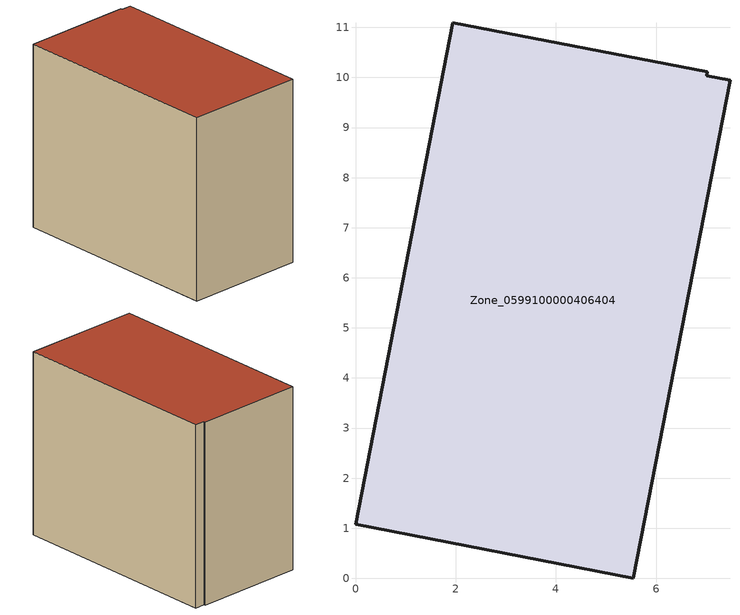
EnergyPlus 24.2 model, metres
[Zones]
Zone_0599100000406404
 floor ground (C_G): 0,1.07 1.95,11.09 7.02,10.11 7.01,10.03 7.48,9.95 5.55,0 z0
 wall outside (C_F): 1.95,11.09 0,1.07 5.55,0 7.48,9.95 7.01,10.03 7.02,10.11 1.95,11.09 z0:8.68
 roof outside (C_R): 7.48,9.95 7.01,10.03 7.02,10.11 1.95,11.09 0,1.07 5.55,0 z8.68
[BUILDING]
Pand.0599100000406404: North Axis=0; Terrain=City; Loads Convergence Tolerance Value=0.04; Temperature Convergence Tolerance Value=0.4; Solar Distribution=FullExterior; Maximum Number of Warmup Days=25; Minimum Number of Warmup Days=1
[Site:Location]
Rotterdam.The.Hague.AP_ZH_NLD Design_Conditions: Latitude=51.96; Longitude=4.45; Time Zone=1; Elevation=-4.5
[SITE:GROUNDTEMPERATURE:BUILDINGSURFACE]
18, 18, 18, 18, 18, 18, 18, 18, 18, 18, 18, 18
[MATERIAL] Thermal Absorptance=0.9; Solar Absorptance=0.7; Visible Absorptance=0.7
Name | Roughness | Thickness | Conductivity | Density | Specific Heat
G.TI.1992-2005 | MediumSmooth | 0.15 | 0.06 | 540 | 1210
F.TI.1992-2005 | Rough | 0.3 | 0.12 | 1920 | 840
R.TI.1992-2005 | MediumRough | 0.2 | 0.08 | 1500 | 1000
[CONSTRUCTION]
C_G: G.TI.1992-2005
C_F: F.TI.1992-2005
C_R: R.TI.1992-2005
[ZONE]
Zone_0599100000406404: Type=1; Multiplier=1; Ceiling Height=Autocalculate; Volume=Autocalculate; Floor Area=autocalculate; Part of Total Floor Area=Yes
[ZONEINFILTRATION:DESIGNFLOWRATE]
Infil_Zone_0599100000406404: Zone or ZoneList or Space or SpaceList=Zone_0599100000406404; Schedule=AlwaysOn; Design Flow Rate Calculation Method=Flow/Area; Flow Rate per Floor Area=0.0015; Constant Term Coefficient=1; Temperature Term Coefficient=0; Velocity Term Coefficient=0; Velocity Squared Term Coefficient=0
[HVACTEMPLATE:ZONE:IDEALLOADSAIRSYSTEM]
Zone_0599100000406404: Maximum Heating Supply Air Temperature=50; Minimum Cooling Supply Air Temperature=13; Maximum Heating Supply Air Humidity Ratio=0.0156; Minimum Cooling Supply Air Humidity Ratio=0.0077; Heating Limit=NoLimit; Cooling Limit=NoLimit; Dehumidification Control Type=ConstantSensibleHeatRatio; Cooling Sensible Heat Ratio=0.7; Dehumidification Setpoint=60; Humidification Control Type=None; Humidification Setpoint=30; Outdoor Air Method=None; Outdoor Air Flow Rate per Person=0.00944; Outdoor Air Flow Rate per Zone Floor Area=0; Outdoor Air Flow Rate per Zone=0; Demand Controlled Ventilation Type=None; Outdoor Air Economizer Type=NoEconomizer; Heat Recovery Type=None; Sensible Heat Recovery Effectiveness=0.7; Latent Heat Recovery Effectiveness=0.65
[ZONECONTROL:THERMOSTAT]
ThermostatControl_Zone_0599100000406404: Zone or ZoneList=Zone_0599100000406404; Control Type Schedule=DualSetpointControlType; Control 1=Thermostat_Zone_0599100000406404; Temperature Difference Between Cutout And Setpoint=0
[THERMOSTATSETPOINT:DUALSETPOINT]
Thermostat_Zone_0599100000406404: Heating Setpoint Temperature Schedule=HeatingSetpoint_Zone_0599100000406404; Cooling Setpoint Temperature Schedule=CoolingSetpoint_Zone_0599100000406404
[SCHEDULE:COMPACT]
HeatingSetpoint_Zone_0599100000406404: Through: 12/31, For: AllDays, Until: 24:00, 21
CoolingSetpoint_Zone_0599100000406404: Through: 12/31, For: AllDays, Until: 24:00, 24
DualSetpointControlType: Through: 12/31, For: AllDays, Until: 24:00, 4
AlwaysOn: Through: 12/31, For: AllDays, Until: 24:00, 1
